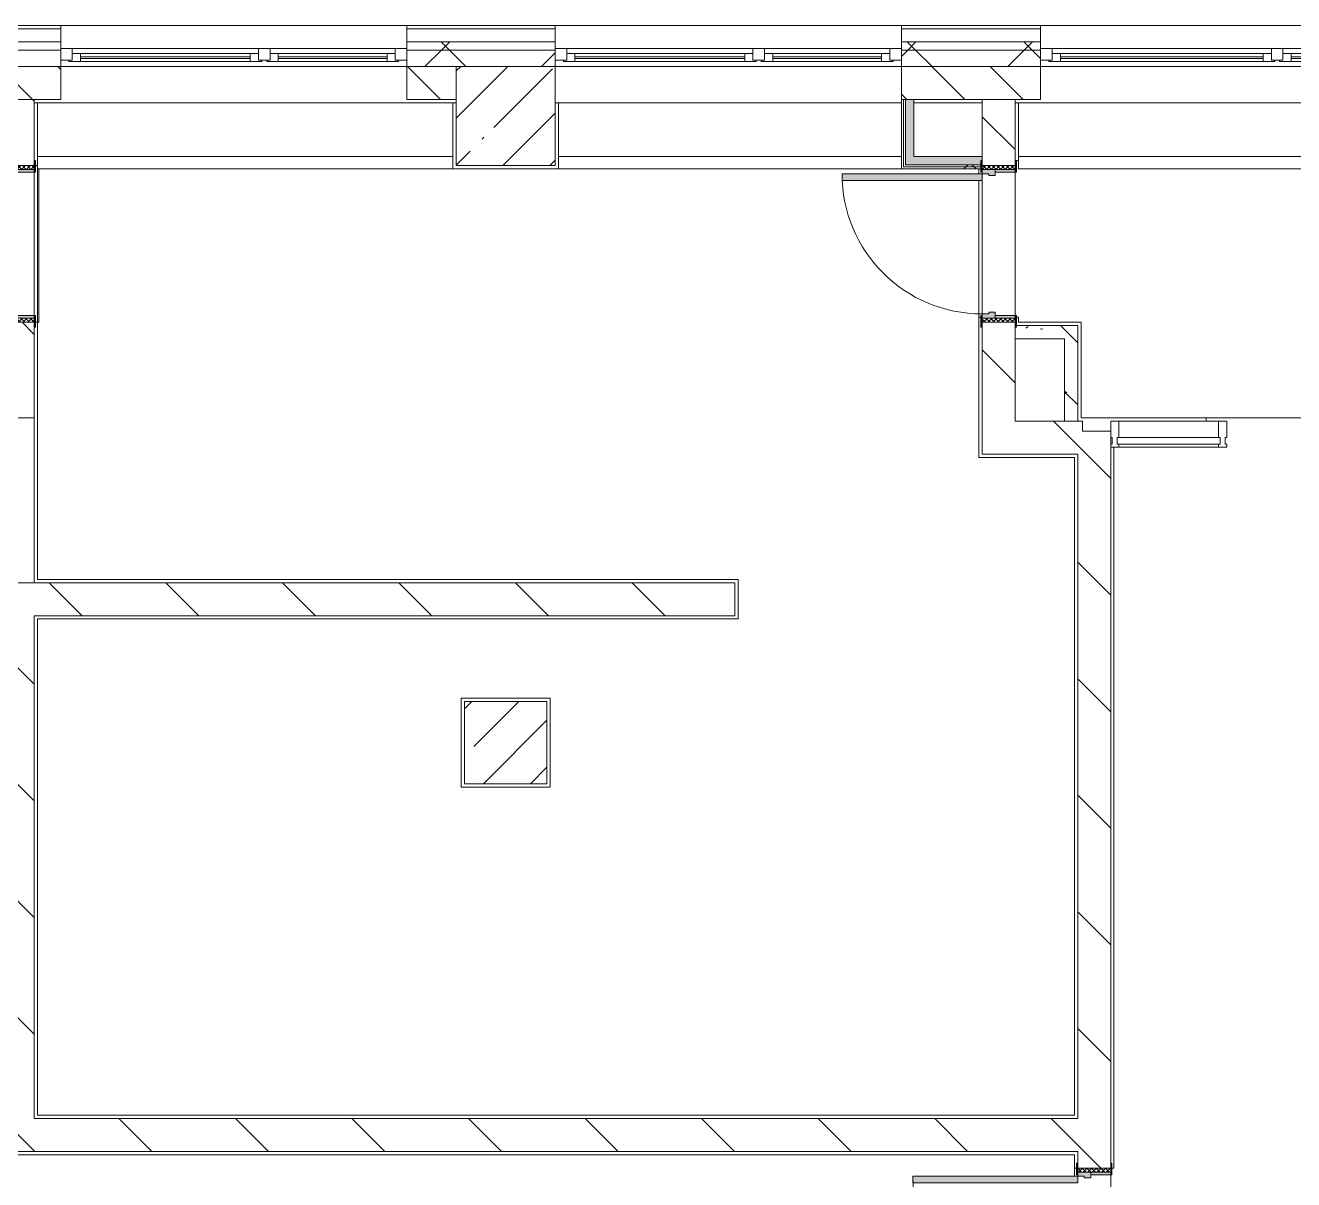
# Model space of a CAD drawing. Header units: millimetres. Extents: x 81711 to 274967, y -8553 to 29000.
# Drawn here: x 199502 to 207197, y 20350 to 27350 of the extents above; entities that cross this region are included whole.
import ezdxf

# ---------------------------------------------------------------- set-up
doc = ezdxf.new("R2010")
doc.units = ezdxf.units.MM
for name, color, linetype, lineweight, true_color in [('A-DOOR-5', 7, 'Continuous', 5, 0xe2e2e2), ('A-DOOR-6', 7, 'Continuous', 5, 0xaaaaaa), ('A-DOOR-FRAM-3', 7, 'Continuous', 5, 0xe2e2e2), ('A-DOOR-FRAM-4', 7, 'Continuous', 5, 0xaaaaaa), ('A-FLOR-2', 7, 'Continuous', 5, 0xaaaaaa), ('I-WALL-26', 7, 'Continuous', 9, 0xe7e7e7), ('I-WALL-29', 7, 'Continuous', 5, 0x787878)]:
    doc.layers.add(name, color=color, linetype=linetype, lineweight=lineweight, true_color=true_color)
for name, color, linetype, lineweight in [('A-GLAZ-3', 7, 'Continuous', 5), ('A-GLAZ-CWMG-2', 7, 'Continuous', 5), ('A-WALL', 7, 'Continuous', 9), ('A-WALL-10', 7, 'Continuous', 5), ('I-WALL-27', 7, 'Continuous', 5), ('S-COLS-1', 7, 'Continuous', 5)]:
    doc.layers.add(name, color=color, linetype=linetype, lineweight=lineweight)
pattern_1 = [(135, (147956.67, 0), (-353.5534, -353.5534), [])]
pattern_2 = [(135, (1826.41, 164.685), (-14.14214, -14.14214), []), (225, (1826.41, 164.685), (14.14214, -14.14214), [])]
pattern_3 = [(45, (-296.384, 164.685), (-14.1421, 14.1421), []), (135, (-296.384, 164.685), (-14.1421, -14.1421), [])]
pattern_4 = [(45, (147956.67, 0), (-353.5534, 353.5534), []), (135, (147956.67, 0), (-353.5534, -353.5534), [])]
pattern_5 = [(135, (147956.67, 0), (-377.1708, -377.1708), [533.4, -88.9, 17.78, -88.9]), (135, (147956.67, 376.94), (-377.1708, -377.1708), []), (50, (147956.67, 0), (637.6445, -55.7866), [66.675, -733.425]), (355, (147956.7, 0), (-123.3494, 668.699), [53.34, -586.74]), (100.451, (148009.8, -4.65), (514.299, 612.908), [56.665, -623.315]), (46.184, (147956.7, 177.8), (948.776, -147.15), [100.012, -1100.137]), (96.636, (148035.7, 165.5), (830.909, 865.997), [84.998, -934.973]), (351.184, (147956.7, 177.8), (830.918, 865.988), [80.01, -880.11]), (21, (148045.57, 133.35), (530.6506, -357.9283), [66.675, -733.425]), (326, (148045.6, 133.35), (216.308, 644.6585), [53.34, -586.74]), (71.451, (148089.8, 103.5), (746.9596, 286.7243), [56.665, -623.315]), (37.5, (147956.67, 0), (10.8105, 295.9426), [16.764, -562.864, 16.764, -578.866, -588.962]), (37.5, (147956.67, 0), (10.8105, 295.9426), [-1175.258, 16.764, -572.198]), (7.5, (147956.67, 0), (233.8692, 350.6318), [16.764, -322.834, 16.764, -549.529, -224.472]), (7.5, (147956.67, 0), (233.8692, 350.6318), [-905.891, 16.764, -207.708]), (327.5, (147758.43, 0), (474.5678, -20.0513), [16.764, -205.486, 16.764, -676.656, -920.115]), (327.5, (147758.43, 0), (474.5678, -20.0513), [-915.67, 16.764, -903.351]), (317.5, (147669.53, 0), (518.4522, 88.9934), [16.764, -272.161, 16.764, -443.738, -653.415]), (317.5, (147669.53, 0), (518.4522, 88.9934), [-749.427, 16.764, -636.651])]
pattern_6 = [(45, (147956.7, 0), (-530.33, 530.33), []), (135, (147956.7, 0), (-530.33, -530.33), [])]

# ---------------------------------------------------------------- blocks, each defined once
blk = doc.blocks.new('Прямоугольный импост - Импост структурный с накладкой - 160мм Темный-32302292-1_5_3_птичка')
at = {"layer": 'A-GLAZ-CWMG-2'}
for p, q in [((-50, 40), (-50, 140)), ((-50, 140), (0, 140)), ((0, 140), (0, 40)), ((-40, 40), (-50, 40)), ((-50, -17), (-50, 0)), ((-50, 0), (-40, 0)), ((-40, 0), (-40, 40)), ((-10, 40), (-10, 0)), ((0, 40), (-10, 40)), ((-10, 0), (0, 0)), ((0, 0), (0, -17)), ((0, -17), (-50, -17))]:
    blk.add_line(p, q, dxfattribs=at)
blk = doc.blocks.new('110_Дверь_СКБ_1Ст_Внутренняя1 - Д-11л 950х2100-32173567-1_5_3_птичка')
at = {"layer": 'A-DOOR-5'}
h = blk.add_hatch(color=256, dxfattribs=at)
h.paths.add_polyline_path([(-437.5, 20), (-402.5, 20), (-402.5, 60), (-412.5, 60), (-412.5, 100), (-437.5, 100)])
h.paths.add_polyline_path([(427.5, 44), (427.5, 20), (462.5, 20), (462.5, 100), (437.5, 100), (437.5, 60), (427.5, 60)])
at = {"layer": 'A-DOOR-6'}
h = blk.add_hatch(dxfattribs=at)
h.set_pattern_fill('FP_6', color=256, style=0, pattern_type=2)
h.set_pattern_definition(pattern_2)
h.paths.add_polyline_path([(462.5, -100), (487.5, -100), (487.5, 100), (462.5, 100), (462.5, -19)])
at = {"layer": 'A-DOOR-FRAM-3'}
for points in [[(397.5, 950), (397.5, 100), (437.5, 100), (437.5, 950)], [(-492.5, 100), (-422.5, 100), (-422.5, 108), (-492.5, 108)], [(447.5, 100), (517.5, 100), (517.5, 108), (447.5, 108)], [(-437.5, -100), (-422.5, -100), (-422.5, 20), (-437.5, 20), (-437.5, -19)], [(447.5, -19), (447.5, -100), (462.5, -100), (462.5, 20), (447.5, 20)], [(-492.5, -100), (-492.5, -108), (-422.5, -108), (-422.5, -100), (-482.5, -100)], [(447.5, -108), (517.5, -108), (517.5, -100), (447.5, -102.3)]]:
    blk.add_hatch(color=256, dxfattribs=at).paths.add_polyline_path(points)
at = {"layer": 'A-DOOR-FRAM-4'}
h = blk.add_hatch(dxfattribs=at)
h.set_pattern_fill('FP_7', color=256, style=0, pattern_type=2)
h.set_pattern_definition(pattern_3)
h.paths.add_polyline_path([(-462.5, 100), (-462.5, -100), (-437.5, -100), (-437.5, 100)])
at = {"layer": 'A-DOOR-6'}
for p, q in [((437.5, 950), (397.5, 950)), ((397.5, 950), (397.5, 100)), ((437.5, 100), (437.5, 950)), ((397.5, 100), (437.5, 100))]:
    blk.add_line(p, q, dxfattribs=at)
blk.add_arc((437.5, 100), 850, 90, 180, dxfattribs=at)
at = {"layer": 'A-DOOR-FRAM-4'}
for p, q in [((-422.5, 108), (-492.5, 108)), ((-492.5, 108), (-492.5, 100)), ((-492.5, 100), (-422.5, 100)), ((-437.5, 100), (-462.5, 100)), ((-462.5, 100), (-462.5, -100)), ((-412.5, 100), (-437.5, 100)), ((-437.5, 100), (-437.5, 20)), ((-437.5, -100), (-437.5, 100)), ((-422.5, 100), (-437.5, 100)), ((-437.5, 100), (-437.5, 99)), ((-437.5, 99), (-422.5, 99)), ((-422.5, 100), (-422.5, 108)), ((-422.5, 99), (-422.5, 100)), ((-412.5, 60), (-412.5, 100)), ((437.5, 100), (437.5, 60)), ((462.5, 100), (437.5, 100)), ((517.5, 108), (447.5, 108)), ((447.5, 108), (447.5, 100)), ((462.5, 100), (447.5, 100)), ((447.5, 100), (447.5, 99)), ((447.5, 100), (517.5, 100)), ((447.5, 99), (462.5, 99)), ((462.5, 20), (462.5, 100)), ((487.5, 100), (462.5, 100)), ((462.5, 100), (462.5, -100)), ((462.5, 99), (462.5, 100)), ((487.5, -100), (487.5, 100)), ((517.5, 100), (517.5, 108)), ((-437.5, 20), (-402.5, 20)), ((-422.5, 20), (-437.5, 20)), ((-437.5, 20), (-437.5, -100)), ((-422.5, -100), (-422.5, 20)), ((-402.5, 60), (-412.5, 60)), ((-402.5, 20), (-402.5, 60)), ((437.5, 60), (427.5, 60)), ((427.5, 60), (427.5, 20)), ((427.5, 20), (462.5, 20)), ((462.5, 20), (447.5, 20)), ((447.5, 20), (447.5, -100)), ((462.5, -100), (462.5, 20)), ((-422.5, -100), (-492.5, -100)), ((-492.5, -100), (-492.5, -108)), ((-492.5, -108), (-422.5, -108)), ((-462.5, -100), (-437.5, -100)), ((-437.5, -100), (-422.5, -100)), ((-422.5, -108), (-422.5, -100)), ((447.5, -100), (462.5, -100)), ((517.5, -100), (447.5, -100)), ((447.5, -100), (447.5, -108)), ((447.5, -108), (517.5, -108)), ((462.5, -100), (487.5, -100)), ((517.5, -108), (517.5, -100))]:
    blk.add_line(p, q, dxfattribs=at)
blk = doc.blocks.new('PNS_Панель прямоугольная - Нр_Стекло - 40мм-32305525-1_5_3_птичка')
at = {"layer": 'A-GLAZ-3'}
for p, q in [((-312.5, 0), (312.5, 0)), ((302.5, 0), (-302.5, 0)), ((-302.5, -40), (302.5, -40))]:
    blk.add_line(p, q, dxfattribs=at)
blk = doc.blocks.new('Прямоугольный импост - Импост структурный с накладкой - 160мм Темный-32302294-1_5_3_птичка')
at = {"layer": 'A-GLAZ-CWMG-2'}
for p, q in [((-25, 40), (-25, 140)), ((-25, 140), (25, 140)), ((25, 140), (25, 40)), ((-15, 40), (-25, 40)), ((-25, -17), (-25, 0)), ((-25, 0), (-15, 0)), ((-15, 0), (-15, 40)), ((15, 40), (15, 0)), ((25, 40), (15, 40)), ((15, 0), (25, 0)), ((25, 0), (25, -17)), ((25, -17), (-25, -17))]:
    blk.add_line(p, q, dxfattribs=at)
blk = doc.blocks.new('Прямоугольный импост - Импост структурный с накладкой - 160мм Темный-32305521-1_5_3_птичка')
at = {"layer": 'A-GLAZ-CWMG-2'}
for p, q in [((58180, 24950), (58785, 24950)), ((58180, 24793), (58785, 24793))]:
    blk.add_line(p, q, dxfattribs=at)
blk = doc.blocks.new('BSC_Колонна _Прямоугольная - 500х500-33455413-1_5_3_птичка')
at = {"layer": 'S-COLS-1'}
h = blk.add_hatch(dxfattribs=at)
h.set_pattern_fill('FP_141', color=256, style=0, pattern_type=2)
h.set_pattern_definition([(45, (-54460, -23000), (-285.123, 285.123), []), (45, (-54174.88, -23000), (-285.123, 285.123), [504.031, -100.806, 16.764, -84.042])])
h.paths.add_polyline_path([(-250, -250), (250, -250), (250, 250), (-250, 250), (-250, 51.1)])
for p, q in [((250, 250), (-250, 250)), ((-250, 250), (-250, -250)), ((250, -250), (250, 250)), ((-250, -250), (250, -250))]:
    blk.add_line(p, q, dxfattribs=at)
blk = doc.blocks.new('120_Окно_СКБ_2Ст - 120_Окно_СКБ_2Ст 2100х2400 _мал створка справа_-19092174-1_5_3_птичка')
at = {"layer": 'A-GLAZ-3'}
for p, q in [((-1050, -75), (-1050, -5)), ((-1050, -5), (-980, -5)), ((1050, -5), (-1050, -5)), ((-980, -75), (-1050, -75)), ((-1050, -75), (-1000, -75)), ((-980, -75), (-1000, -75)), ((-1000, -75), (-1000, -85)), ((-980, -5), (-980, -75)), ((150, -35), (-980, -35)), ((-980, -35), (-980, -75)), ((-930, -85), (-930, -35)), ((-930, -55), (100, -55)), ((100, -65), (-930, -65)), ((100, -85), (100, -35)), ((150, -75), (150, -5)), ((150, -5), (220, -5)), ((150, -75), (150, -35)), ((220, -75), (150, -75)), ((170, -75), (150, -75)), ((170, -75), (200, -75)), ((170, -85), (170, -75)), ((220, -75), (200, -75)), ((200, -75), (200, -85)), ((220, -5), (220, -75)), ((980, -35), (220, -35)), ((220, -35), (220, -75)), ((270, -85), (270, -35)), ((270, -55), (930, -55)), ((930, -65), (270, -65)), ((930, -85), (930, -35)), ((980, -75), (980, -5)), ((980, -5), (1050, -5)), ((980, -75), (980, -35)), ((1050, -75), (980, -75)), ((1000, -75), (980, -75)), ((1000, -75), (1050, -75)), ((1000, -85), (1000, -75)), ((1050, -5), (1050, -75)), ((-1000, -85), (170, -85)), ((170, -85), (-1000, -85)), ((200, -85), (1000, -85)), ((1000, -85), (200, -85))]:
    blk.add_line(p, q, dxfattribs=at)
blk = doc.blocks.new('120_Окно_СКБ_2Ст - 120_Окно_СКБ_2Ст 2300х2400 _мал створка справа_-19949978-1_5_3_птичка')
at = {"layer": 'A-GLAZ-3'}
for p, q in [((-1150, -75), (-1150, -5)), ((-1150, -5), (-1080, -5)), ((1150, -5), (-1150, -5)), ((-1080, -75), (-1150, -75)), ((-1150, -75), (-1100, -75)), ((-1080, -75), (-1100, -75)), ((-1100, -75), (-1100, -85)), ((-1080, -5), (-1080, -75)), ((250, -35), (-1080, -35)), ((-1080, -35), (-1080, -75)), ((-1030, -85), (-1030, -35)), ((-1030, -55), (200, -55)), ((200, -65), (-1030, -65)), ((200, -85), (200, -35)), ((250, -75), (250, -5)), ((250, -5), (320, -5)), ((250, -75), (250, -35)), ((320, -75), (250, -75)), ((270, -75), (250, -75)), ((270, -75), (300, -75)), ((270, -85), (270, -75)), ((320, -75), (300, -75)), ((300, -75), (300, -85)), ((320, -5), (320, -75)), ((1080, -35), (320, -35)), ((320, -35), (320, -75)), ((370, -85), (370, -35)), ((370, -55), (1030, -55)), ((1030, -65), (370, -65)), ((1030, -85), (1030, -35)), ((1080, -75), (1080, -5)), ((1080, -5), (1150, -5)), ((1080, -75), (1080, -35)), ((1150, -75), (1080, -75)), ((1100, -75), (1080, -75)), ((1100, -75), (1150, -75)), ((1100, -85), (1100, -75)), ((1150, -5), (1150, -75)), ((-1100, -85), (270, -85)), ((270, -85), (-1100, -85)), ((300, -85), (1100, -85)), ((1100, -85), (300, -85))]:
    blk.add_line(p, q, dxfattribs=at)
blk = doc.blocks.new('110_Дверь_СКБ_1Ст_Внутренняя1 - Д-26л 950х2100 EIW30-32941023-1_5_3_птичка')
at = {"layer": 'A-DOOR-5'}
h = blk.add_hatch(color=256, dxfattribs=at)
h.paths.add_polyline_path([(-437.5, 92.9), (-437.5, 20), (-402.5, 20), (-407.2, 60), (-412.5, 65.8), (-412.5, 100), (-437.5, 94.9), (-437.5, 94)])
h.paths.add_polyline_path([(427.5, 44), (427.5, 20), (462.5, 20), (462.5, 100), (437.5, 100), (437.5, 60), (427.5, 60)])
at = {"layer": 'A-DOOR-6'}
h = blk.add_hatch(dxfattribs=at)
h.set_pattern_fill('FP_6', color=256, style=0, pattern_type=2)
h.set_pattern_definition(pattern_2)
h.paths.add_polyline_path([(462.5, 100), (467.5, -100), (487.5, -100), (487.5, 100), (467.5, 100)])
at = {"layer": 'A-DOOR-FRAM-3'}
for points in [[(397.5, 100), (437.5, 100), (437.5, 950), (397.5, 950), (397.5, 120)], [(-492.5, 108), (-492.5, 100), (-422.5, 100), (-422.5, 108), (-483.6, 108)], [(447.5, 108), (447.5, 100), (517.5, 100), (517.5, 108), (462.5, 108)], [(-437.5, -100), (-422.5, -100), (-422.5, 20), (-437.5, 20)], [(447.5, -100), (462.5, -100), (462.5, 20), (447.5, 20)], [(-492.5, -108), (-422.5, -108), (-422.5, -100), (-492.5, -100)], [(447.5, -100), (447.5, -108), (517.5, -108), (517.5, -100), (462.5, -100)]]:
    blk.add_hatch(color=256, dxfattribs=at).paths.add_polyline_path(points)
at = {"layer": 'A-DOOR-FRAM-4'}
h = blk.add_hatch(dxfattribs=at)
h.set_pattern_fill('FP_7', color=256, style=0, pattern_type=2)
h.set_pattern_definition(pattern_3)
h.paths.add_polyline_path([(-462.5, -100), (-437.5, -100), (-443.3, 100), (-462.5, 100)])
at = {"layer": 'A-DOOR-6'}
for p, q in [((437.5, 950), (397.5, 950)), ((397.5, 950), (397.5, 100)), ((437.5, 100), (437.5, 950)), ((397.5, 100), (437.5, 100))]:
    blk.add_line(p, q, dxfattribs=at)
blk.add_arc((437.5, 100), 850, 90, 180, dxfattribs=at)
at = {"layer": 'A-DOOR-FRAM-4'}
for p, q in [((-422.5, 108), (-492.5, 108)), ((-492.5, 108), (-492.5, 100)), ((-492.5, 100), (-422.5, 100)), ((-437.5, 100), (-462.5, 100)), ((-462.5, 100), (-462.5, -100)), ((-412.5, 100), (-437.5, 100)), ((-437.5, 100), (-437.5, 20)), ((-437.5, -100), (-437.5, 100)), ((-422.5, 100), (-437.5, 100)), ((-437.5, 100), (-437.5, 99)), ((-437.5, 99), (-422.5, 99)), ((-422.5, 100), (-422.5, 108)), ((-422.5, 99), (-422.5, 100)), ((-412.5, 60), (-412.5, 100)), ((437.5, 100), (437.5, 60)), ((462.5, 100), (437.5, 100)), ((517.5, 108), (447.5, 108)), ((447.5, 108), (447.5, 100)), ((462.5, 100), (447.5, 100)), ((447.5, 100), (447.5, 99)), ((447.5, 100), (517.5, 100)), ((447.5, 99), (462.5, 99)), ((462.5, 20), (462.5, 100)), ((487.5, 100), (462.5, 100)), ((462.5, 100), (462.5, -100)), ((462.5, 99), (462.5, 100)), ((487.5, -100), (487.5, 100)), ((517.5, 100), (517.5, 108)), ((-437.5, 20), (-402.5, 20)), ((-422.5, 20), (-437.5, 20)), ((-437.5, 20), (-437.5, -100)), ((-422.5, -100), (-422.5, 20)), ((-402.5, 60), (-412.5, 60)), ((-402.5, 20), (-402.5, 60)), ((437.5, 60), (427.5, 60)), ((427.5, 60), (427.5, 20)), ((427.5, 20), (462.5, 20)), ((462.5, 20), (447.5, 20)), ((447.5, 20), (447.5, -100)), ((462.5, -100), (462.5, 20)), ((-422.5, -100), (-492.5, -100)), ((-492.5, -100), (-492.5, -108)), ((-492.5, -108), (-422.5, -108)), ((-462.5, -100), (-437.5, -100)), ((-437.5, -100), (-422.5, -100)), ((-422.5, -108), (-422.5, -100)), ((447.5, -100), (462.5, -100)), ((517.5, -100), (447.5, -100)), ((447.5, -100), (447.5, -108)), ((447.5, -108), (517.5, -108)), ((462.5, -100), (487.5, -100)), ((517.5, -108), (517.5, -100))]:
    blk.add_line(p, q, dxfattribs=at)
blk = doc.blocks.new('110_Дверь_СКБ_1Ст_Внутренняя1 - Д-12 EIW 1100x2100h_кладовые _все__ коридор _между помещениями блока столовой__ моечные _все_-32936079-1_5_3_птичка')
at = {"layer": 'A-DOOR-5'}
h = blk.add_hatch(color=256, dxfattribs=at)
h.paths.add_polyline_path([(-512.5, 20), (-477.5, 20), (-477.5, 60), (-487.5, 60), (-487.5, 100), (-512.5, 100)])
h.paths.add_polyline_path([(502.5, 44), (502.5, 20), (537.5, 20), (537.5, 100), (512.5, 100), (512.5, 60), (502.5, 60)])
at = {"layer": 'A-DOOR-6'}
h = blk.add_hatch(dxfattribs=at)
h.set_pattern_fill('FP_27', color=256, style=0, pattern_type=2)
h.set_pattern_definition([(135, (1751.41, 164.685), (-14.14214, -14.14214), []), (225, (1751.41, 164.685), (14.14214, -14.14214), [])])
h.paths.add_polyline_path([(537.5, -100), (562.5, -100), (562.5, 100), (537.5, 100)])
at = {"layer": 'A-DOOR-FRAM-3'}
for points in [[(472.5, 120), (472.5, 100), (512.5, 100), (512.5, 1100), (472.5, 1100), (472.5, 178.7)], [(-567.5, 100), (-497.5, 100), (-497.5, 108), (-567.5, 108)], [(522.5, 100), (592.5, 100), (592.5, 108), (522.5, 108)], [(-512.5, -100), (-497.5, -100), (-497.5, 20), (-512.5, 20)], [(522.5, -100), (537.5, -100), (537.5, 20), (522.5, 20)], [(-567.5, -108), (-497.5, -108), (-497.5, -100), (-567.5, -100)], [(522.5, -108), (592.5, -108), (592.5, -100), (522.5, -100)]]:
    blk.add_hatch(color=256, dxfattribs=at).paths.add_polyline_path(points)
at = {"layer": 'A-DOOR-FRAM-4'}
h = blk.add_hatch(dxfattribs=at)
h.set_pattern_fill('FP_28', color=256, style=0, pattern_type=2)
h.set_pattern_definition([(45, (-371.384, 164.685), (-14.1421, 14.1421), []), (135, (-371.384, 164.685), (-14.1421, -14.1421), [])])
h.paths.add_polyline_path([(-537.5, -100), (-512.5, -100), (-512.5, 100), (-537.5, 100)])
at = {"layer": 'A-DOOR-6'}
for p, q in [((512.5, 1100), (472.5, 1100)), ((472.5, 1100), (472.5, 100)), ((512.5, 100), (512.5, 1100)), ((472.5, 100), (512.5, 100))]:
    blk.add_line(p, q, dxfattribs=at)
blk.add_arc((512.5, 100), 1000, 90, 180, dxfattribs=at)
at = {"layer": 'A-DOOR-FRAM-4'}
for p, q in [((-497.5, 108), (-567.5, 108)), ((-567.5, 108), (-567.5, 100)), ((-567.5, 100), (-497.5, 100)), ((-512.5, 100), (-537.5, 100)), ((-537.5, 100), (-537.5, -100)), ((-487.5, 100), (-512.5, 100)), ((-512.5, 100), (-512.5, 20)), ((-512.5, -100), (-512.5, 100)), ((-497.5, 100), (-512.5, 100)), ((-512.5, 100), (-512.5, 99)), ((-512.5, 99), (-497.5, 99)), ((-497.5, 100), (-497.5, 108)), ((-497.5, 99), (-497.5, 100)), ((-487.5, 60), (-487.5, 100)), ((512.5, 100), (512.5, 60)), ((537.5, 100), (512.5, 100)), ((592.5, 108), (522.5, 108)), ((522.5, 108), (522.5, 100)), ((537.5, 100), (522.5, 100)), ((522.5, 100), (522.5, 99)), ((522.5, 100), (592.5, 100)), ((522.5, 99), (537.5, 99)), ((537.5, 20), (537.5, 100)), ((562.5, 100), (537.5, 100)), ((537.5, 100), (537.5, -100)), ((537.5, 99), (537.5, 100)), ((562.5, -100), (562.5, 100)), ((592.5, 100), (592.5, 108)), ((-512.5, 20), (-477.5, 20)), ((-497.5, 20), (-512.5, 20)), ((-512.5, 20), (-512.5, -100)), ((-497.5, -100), (-497.5, 20)), ((-477.5, 60), (-487.5, 60)), ((-477.5, 20), (-477.5, 60)), ((512.5, 60), (502.5, 60)), ((502.5, 60), (502.5, 20)), ((502.5, 20), (537.5, 20)), ((537.5, 20), (522.5, 20)), ((522.5, 20), (522.5, -100)), ((537.5, -100), (537.5, 20)), ((-497.5, -100), (-567.5, -100)), ((-567.5, -100), (-567.5, -108)), ((-567.5, -108), (-497.5, -108)), ((-537.5, -100), (-512.5, -100)), ((-512.5, -100), (-497.5, -100)), ((-497.5, -108), (-497.5, -100)), ((522.5, -100), (537.5, -100)), ((592.5, -100), (522.5, -100)), ((522.5, -100), (522.5, -108)), ((522.5, -108), (592.5, -108)), ((537.5, -100), (562.5, -100)), ((592.5, -108), (592.5, -100))]:
    blk.add_line(p, q, dxfattribs=at)
blk = doc.blocks.new('DOR_Проход в стене_Прямоугольный - 1000x1500-23441848-1_5_3_птичка')
at = {"layer": 'A-DOOR-6'}
for p, q in [((500, 100), (-500, 100)), ((500, -100), (-500, -100))]:
    blk.add_line(p, q, dxfattribs=at)
blk = doc.blocks.new('Зашивка приборов отопления7 - Зашивка приборов отопления-33277170-1_5_3_птичка')
at = {"layer": 'A-WALL-10'}
for p, q in [((51619.5, 26880), (51619.5, 26555)), ((54140, 26880), (51619.5, 26880)), ((54140, 26555), (54140, 26880)), ((51619.5, 26555), (54140, 26555)), ((54140, 26555), (51619.5, 26555)), ((51619.5, 26555), (51619.5, 26480)), ((54140, 26480), (54140, 26555)), ((51619.5, 26480), (54140, 26480))]:
    blk.add_line(p, q, dxfattribs=at)
blk = doc.blocks.new('Зашивка приборов отопления8 - Зашивка приборов отопления-33277697-1_5_3_птичка')
at = {"layer": 'A-WALL-10'}
for p, q in [((52060.5, 26880), (52060.5, 26555)), ((54140, 26880), (52060.5, 26880)), ((54140, 26555), (52060.2, 26555)), ((52060.2, 26555), (52060.2, 26480)), ((52060.5, 26555), (54140, 26555)), ((52060.2, 26480), (54140, 26480))]:
    blk.add_line(p, q, dxfattribs=at)
blk = doc.blocks.new('Зашивка приборов отопления9 - Зашивка приборов отопления-33277916-1_5_3_птичка')
at = {"layer": 'A-WALL-10'}
for p, q in [((51570, 26880), (51570, 26555)), ((54140, 26880), (51570, 26880)), ((54140, 26555), (54140, 26880)), ((51570, 26555), (54140, 26555)), ((54140, 26555), (51570, 26555)), ((51570, 26555), (51570, 26480)), ((54140, 26480), (54140, 26555)), ((51570, 26480), (54140, 26480))]:
    blk.add_line(p, q, dxfattribs=at)

msp = doc.modelspace()

# ---------------------------------------------------------------- hatches: boundary and pattern name
at = {"layer": 'A-WALL-10'}
h = msp.add_hatch(dxfattribs=at)
h.set_pattern_fill('FP_94', color=256, style=0, pattern_type=2)
h.set_pattern_definition(pattern_4)
h.paths.add_polyline_path([(231381.8, 27200), (232926.7, 27200), (232926.7, 27250), (228306.7, 27250), (228306.7, 27200), (231181.8, 27200)])
h.paths.add_polyline_path([(218766.7, 27200), (218766.7, 27250), (216166.7, 27250), (216166.7, 27200), (218266.7, 27200)])
h.paths.add_polyline_path([(214716.7, 27200), (215066.7, 27200), (215066.7, 27250), (214116.7, 27250), (214116.7, 27200)])
h.paths.add_polyline_path([(220866.7, 27200), (222206.7, 27200), (222206.7, 27250), (220866.7, 27250), (220866.7, 27210)])
h.paths.add_polyline_path([(225206.7, 27200), (225206.7, 27250), (224306.7, 27250), (224306.7, 27200), (224706.7, 27200)])
h.paths.add_polyline_path([(205661.7, 27200), (205661.7, 27250), (204816.7, 27250), (204816.7, 27200)])
h.paths.add_polyline_path([(208214.7, 27200), (209016.7, 27200), (209016.7, 27250), (207961.7, 27250), (207961.7, 27200)])
h.paths.add_polyline_path([(196716.7, 27200), (196716.7, 27250), (195616.7, 27250), (195616.7, 27200), (196116.7, 27200)])
h.paths.add_polyline_path([(198816.7, 27200), (199716.7, 27200), (199716.7, 27250), (198816.7, 27250), (198816.7, 27210)])
h.paths.add_polyline_path([(202716.7, 27200), (202716.7, 27250), (201816.7, 27250), (201816.7, 27200), (202636.5, 27200)])
h.paths.add_polyline_path([(192516.7, 27200), (192516.7, 27250), (190116.7, 27250), (190116.7, 27200), (191480.1, 27200)])
h = msp.add_hatch(dxfattribs=at)
h.set_pattern_fill('FP_94', color=256, style=0, pattern_type=2)
h.set_pattern_definition(pattern_4)
h.paths.add_polyline_path([(190716.7, 27100), (192516.7, 27100), (192516.7, 27200), (190116.7, 27200), (190116.7, 27100)])
h.paths.add_polyline_path([(208716.7, 27100), (209016.7, 27100), (209016.7, 27200), (207961.7, 27200), (207961.7, 27100), (208214.7, 27100)])
h.paths.add_polyline_path([(232056.7, 27100), (232926.7, 27100), (232922.1, 27200), (228306.7, 27198.1), (228306.7, 27100), (231381.8, 27100)])
h.paths.add_polyline_path([(198816.7, 27100), (199716.7, 27100), (199716.7, 27200), (198816.7, 27200), (198816.7, 27140)])
h.paths.add_polyline_path([(201816.7, 27100), (202716.7, 27100), (202716.7, 27200), (201816.7, 27200), (201816.7, 27140)])
h.paths.add_polyline_path([(195816.7, 27100), (196716.7, 27100), (196716.7, 27200), (195616.7, 27200), (195616.7, 27100)])
h.paths.add_polyline_path([(215066.7, 27100), (215066.7, 27102), (215034.7, 27102), (215034.7, 27110), (215066.7, 27110), (215066.7, 27200), (214116.7, 27200), (214116.7, 27100), (215034.7, 27100)])
h.paths.add_polyline_path([(205661.7, 27100), (205661.7, 27200), (204816.7, 27200), (204816.7, 27100), (205306.7, 27100)])
h.paths.add_polyline_path([(224706.7, 27100), (225206.7, 27100), (225206.7, 27200), (224306.7, 27200), (224306.7, 27100)])
h.paths.add_polyline_path([(216198.7, 27100), (218766.7, 27100), (218766.7, 27200), (216166.7, 27200), (216166.7, 27110), (216198.7, 27110), (216198.7, 27102), (216166.7, 27100)])
h.paths.add_polyline_path([(221496.7, 27100), (222206.7, 27100), (222206.7, 27200), (220866.7, 27200), (220866.7, 27100)])
h = msp.add_hatch(dxfattribs=at)
h.set_pattern_fill('FP_105', color=256, style=0, pattern_type=2)
h.set_pattern_definition([(135, (147956.67, 0), (-176.7767, -176.7767), [])])
h.paths.add_polyline_path([(205306.7, 26900), (205661.7, 26900), (205661.7, 27100), (204816.7, 27100), (204816.7, 26900)])
h.paths.add_polyline_path([(190716.7, 26900), (192516.7, 26900), (192516.7, 27100), (190716.7, 27100), (190716.7, 27061.4)])
h.paths.add_polyline_path([(198917.7, 26900), (199716.7, 26900), (199716.7, 27100), (198816.7, 27100), (198816.7, 26900)])
h.paths.add_polyline_path([(201816.7, 26900), (202116.7, 26900), (202116.7, 27100), (201816.7, 27100), (201816.7, 26969.4)])
h.paths.add_polyline_path([(228606.7, 26900), (228606.7, 27100), (228306.7, 27100), (228306.7, 26900)])
h.paths.add_polyline_path([(208716.7, 26900), (209016.7, 26900), (209016.7, 27100), (208716.7, 27100), (208716.7, 26953.9)])
h.paths.add_polyline_path([(224706.7, 26900), (224706.7, 27100), (224306.7, 27100), (224306.7, 26900), (224384.9, 26900)])
h.paths.add_polyline_path([(215016.7, 26900), (215016.7, 27100), (214716.7, 27100), (214716.7, 26900)])
h.paths.add_polyline_path([(207961.7, 26900), (208116.7, 26900), (208116.7, 27100), (207961.7, 27100), (207961.7, 26936.5)])
h.paths.add_polyline_path([(216162.7, 26900), (218266.7, 26900), (218266.7, 27100), (216162.7, 27100), (216162.7, 27091.3)])
h.paths.add_polyline_path([(222206.7, 26900), (222206.7, 27100), (221996.7, 27100), (221996.7, 26900)])
h.paths.add_polyline_path([(221496.7, 26900), (221496.7, 27100), (220866.7, 27100), (220866.7, 26900)])
h.paths.add_polyline_path([(195616.7, 26900), (196116.7, 26900), (196116.7, 27100), (195616.7, 27100), (195616.7, 27079.6)])
at = {"layer": 'I-WALL-26'}
for points in [[(204841.7, 26505), (204891.7, 26505), (204891.7, 26900), (204841.7, 26896.6), (204841.7, 26516.4)], [(204891.7, 26505), (205298.7, 26505), (205298.7, 26530), (205306.7, 26530), (205306.7, 26555), (204891.7, 26555), (204891.7, 26516.4)]]:
    msp.add_hatch(color=256, dxfattribs=at).paths.add_polyline_path(points)
at = {"layer": 'I-WALL-27'}
h = msp.add_hatch(dxfattribs=at)
h.set_pattern_fill('FP_104', color=256, style=0, pattern_type=2)
h.set_pattern_definition(pattern_1)
h.paths.add_polyline_path([(199356.7, 20520), (199556.7, 20520), (199556.7, 23970), (199356.7, 23970), (199356.7, 20521.7)])
h.paths.add_polyline_path([(199556.7, 24970), (199556.7, 25550), (199356.7, 25550), (199356.7, 24970)])
h.paths.add_polyline_path([(199556.7, 26500), (199556.7, 26900), (199356.7, 26895.5), (199356.7, 26500), (199449.5, 26500)])
h = msp.add_hatch(dxfattribs=at)
h.set_pattern_fill('FP_104', color=256, style=0, pattern_type=2)
h.set_pattern_definition(pattern_1)
h.paths.add_polyline_path([(205316.5, 24750), (205506.7, 24750), (205506.7, 25550), (205306.7, 25550), (205306.7, 24750)])
h.paths.add_polyline_path([(205506.7, 26500), (205506.7, 26900), (205306.7, 26900), (205306.7, 26500), (205425.6, 26500)])
h = msp.add_hatch(dxfattribs=at)
h.set_pattern_fill('FP_192', color=256, style=0, pattern_type=2)
h.set_pattern_definition(pattern_6)
h.paths.add_polyline_path([(204829.2, 26480), (205298.7, 26480), (205298.7, 26492.5), (204829.2, 26489.4)])
h = msp.add_hatch(dxfattribs=at)
h.set_pattern_fill('FP_192', color=256, style=0, pattern_type=2)
h.set_pattern_definition(pattern_6)
h.paths.add_polyline_path([(205286.7, 26492.5), (205298.7, 26492.7), (205298.7, 26505), (204841.7, 26505), (204841.7, 26492.5), (204891.7, 26492.5)])
h = msp.add_hatch(dxfattribs=at)
h.set_pattern_fill('FP_104', color=256, style=0, pattern_type=2)
h.set_pattern_definition(pattern_1)
h.paths.add_polyline_path([(205886.7, 24750), (205886.7, 24890), (205916.7, 24890), (205916.7, 24950), (205506.7, 24950), (205506.7, 24750), (205866.7, 24750)])
h = msp.add_hatch(dxfattribs=at)
h.set_pattern_fill('FP_104', color=256, style=0, pattern_type=2)
h.set_pattern_definition(pattern_1)
h.paths.add_polyline_path([(206086.7, 20720), (206086.7, 24890), (205886.7, 24890), (205886.7, 20720)])
h = msp.add_hatch(dxfattribs=at)
h.set_pattern_fill('FP_104', color=256, style=0, pattern_type=2)
h.set_pattern_definition(pattern_1)
h.paths.add_polyline_path([(202686.7, 23770), (203806.7, 23770), (203806.7, 23970), (199556.7, 23970), (199556.7, 23770), (202146.7, 23770)])
h = msp.add_hatch(dxfattribs=at)
h.set_pattern_fill('FP_104', color=256, style=0, pattern_type=2)
h.set_pattern_definition(pattern_1)
h.paths.add_polyline_path([(205866.7, 20520), (206086.7, 20520), (206086.7, 20720), (199556.7, 20720), (199556.7, 20520), (205286.7, 20520)])
h = msp.add_hatch(dxfattribs=at)
h.set_pattern_fill('FP_104', color=256, style=0, pattern_type=2)
h.set_pattern_definition(pattern_1)
h.paths.add_polyline_path([(206086.7, 18600), (206086.7, 19320), (205886.7, 19320), (205886.7, 18600)])
h.paths.add_polyline_path([(206086.7, 20420), (206086.7, 20520), (205886.7, 20520), (205886.7, 20420)])
at = {"layer": 'I-WALL-29'}
h = msp.add_hatch(dxfattribs=at)
h.set_pattern_fill('FP_103', color=256, style=0, pattern_type=2)
h.set_pattern_definition(pattern_5)
h.paths.add_polyline_path([(205506.7, 25450), (205806.7, 25450), (205806.7, 25530), (205514.7, 25530), (205514.7, 25520), (205506.7, 25520)])
h = msp.add_hatch(dxfattribs=at)
h.set_pattern_fill('FP_103', color=256, style=0, pattern_type=2)
h.set_pattern_definition(pattern_5)
h.paths.add_polyline_path([(205886.7, 24950), (205886.7, 25530), (205806.7, 25530), (205806.7, 24950)])
at = {"layer": 'S-COLS-1'}
h = msp.add_hatch(dxfattribs=at)
h.set_pattern_fill('FP_74', color=256, style=0, pattern_type=2)
h.set_pattern_definition([(45, (147956.67, 0), (-285.123, 285.123), []), (45, (148241.8, 0), (-285.123, 285.123), [504.031, -100.806, 16.764, -84.042])])
h.paths.add_polyline_path([(202716.7, 26500), (202716.7, 27100), (202116.7, 27100), (202116.7, 26500)])

# ---------------------------------------------------------------- linework, layer by layer
at = {"layer": 'A-FLOR-2'}
for p, q in [((202736.7, 26860), (202736.7, 26480)), ((199576.2, 26500), (199564.7, 26500)), ((199576.7, 26480), (199576.7, 23990)), ((199584.7, 25550), (199584.7, 26480)), ((202736.7, 26480), (202096.7, 26480)), ((205286.7, 26450), (205286.7, 26480)), ((205526.7, 26530), (205514.7, 26530)), ((205286.7, 26410), (205286.7, 24730)), ((199564.7, 25550), (199584.7, 25550)), ((205286.7, 25580), (205298.7, 25580)), ((205514.7, 25580), (205526.7, 25580)), ((205526.7, 25580), (205526.7, 25550)), ((205526.7, 25550), (205906.7, 25550)), ((205906.7, 25550), (205906.7, 24970)), ((205906.7, 24970), (214736.7, 24970)), ((206666.7, 24970), (206666.7, 24950)), ((206106.7, 24791.7), (206106.7, 20420)), ((205866.7, 24730), (205286.7, 24730)), ((205866.7, 20740), (205866.7, 24730)), ((199576.7, 23990), (203826.7, 23990)), ((203826.7, 23990), (203826.7, 23750)), ((203826.7, 23750), (199576.7, 23750)), ((199576.7, 23750), (199576.7, 20740)), ((202146.7, 22730), (202146.7, 23270)), ((202146.7, 23270), (202686.7, 23270)), ((202686.7, 23270), (202686.7, 22730)), ((202686.7, 22730), (202146.7, 22730)), ((199576.7, 20740), (205866.7, 20740)), ((205866.7, 20500), (199336.7, 20500)), ((205866.7, 20500), (205866.7, 20370)), ((205878.7, 20420), (205866.7, 20420)), ((206106.7, 20420), (206094.7, 20420))]:
    msp.add_line(p, q, dxfattribs=at)
at = {"layer": 'A-WALL'}
for p, q in [((199716.7, 27330), (198816.7, 27330)), ((202716.7, 27330), (201816.7, 27330)), ((205661.7, 27330), (204816.7, 27330)), ((199716.7, 27250), (198816.7, 27250)), ((202716.7, 27250), (201816.7, 27250)), ((205661.7, 27250), (204816.7, 27250)), ((199716.7, 27200), (198816.7, 27200)), ((202716.7, 27200), (201816.7, 27200)), ((205661.7, 27200), (204816.7, 27200)), ((199716.7, 27100), (198816.7, 27100)), ((198816.7, 27100), (199716.7, 27100)), ((202116.7, 27100), (201816.7, 27100)), ((201816.7, 27100), (202116.7, 27100)), ((205661.7, 27100), (204816.7, 27100)), ((204816.7, 27100), (205661.7, 27100)), ((199556.7, 26900), (199356.7, 26900)), ((204829.2, 26492.5), (204829.2, 26900)), ((204841.7, 26505), (204841.7, 26900)), ((205506.7, 26900), (205306.7, 26900)), ((205298.7, 26492.5), (204829.2, 26492.5)), ((205298.7, 26505), (204841.7, 26505)), ((205506.7, 25520), (205506.7, 25450)), ((205806.7, 24950), (205886.7, 24950))]:
    msp.add_line(p, q, dxfattribs=at)
at = {"layer": 'A-WALL-10'}
for p, q in [((190116.7, 27350), (215066.7, 27350)), ((199716.7, 27100), (199716.7, 27350)), ((201816.7, 27350), (201816.7, 27100)), ((202716.7, 27100), (202716.7, 27350)), ((204816.7, 27350), (204816.7, 27100)), ((205661.7, 27100), (205661.7, 27350)), ((199716.7, 26900), (199716.7, 27100)), ((201816.7, 27100), (199716.7, 27100)), ((201816.7, 27100), (201816.7, 26900)), ((202116.7, 26900), (202116.7, 27100)), ((204816.7, 27100), (202116.7, 27100)), ((204816.7, 27100), (204816.7, 26900)), ((205661.7, 26900), (205661.7, 27100)), ((207961.7, 27100), (205661.7, 27100)), ((199556.7, 26900), (199716.7, 26900)), ((201816.7, 26900), (202116.7, 26900)), ((204891.7, 26900), (205306.7, 26900)), ((205506.7, 26900), (205661.7, 26900))]:
    msp.add_line(p, q, dxfattribs=at)
at = {"layer": 'I-WALL-27'}
for p, q in [((199716.7, 27100), (201816.7, 27100)), ((202716.7, 27100), (204816.7, 27100)), ((205661.7, 27100), (207961.7, 27100)), ((199556.7, 26530), (199556.7, 26900)), ((202116.7, 26880), (199556.7, 26880)), ((204817.3, 26880), (202716.7, 26880)), ((204816.7, 26900), (204816.7, 26480)), ((204891.7, 26900), (204816.7, 26900)), ((204891.7, 26555), (204891.7, 26900)), ((205306.7, 26880), (204891.7, 26880)), ((205306.7, 26530), (205306.7, 26900)), ((205506.7, 26530), (205506.7, 26900)), ((208116.7, 26880), (205506.7, 26880)), ((205306.7, 26555), (204891.7, 26555)), ((204816.7, 26480), (205298.7, 26480)), ((199556.7, 26460), (199556.7, 25590)), ((205306.7, 25600), (205306.7, 26410)), ((205506.7, 26460), (205506.7, 25590)), ((199556.7, 25520), (199556.7, 23970)), ((205306.7, 25520), (205306.7, 24750)), ((205886.7, 25530), (205514.7, 25530)), ((205886.7, 24950), (205886.7, 25530)), ((205506.7, 25450), (205806.7, 25450)), ((205506.7, 24950), (205506.7, 25450)), ((205806.7, 25450), (205806.7, 24950)), ((199356.7, 24970), (199556.7, 24970)), ((205806.7, 24950), (205506.7, 24950)), ((205916.7, 24950), (205886.7, 24950)), ((205916.7, 24890), (205916.7, 24950)), ((206086.7, 24890), (205916.7, 24890)), ((206086.7, 20450), (206086.7, 24890)), ((205306.7, 24750), (205886.7, 24750)), ((205886.7, 24750), (205886.7, 20720)), ((203806.7, 23970), (199356.7, 23970)), ((203806.7, 23770), (203806.7, 23970)), ((199556.7, 20720), (199556.7, 23770)), ((199556.7, 23770), (203806.7, 23770)), ((205886.7, 20720), (199556.7, 20720)), ((199356.7, 20520), (205886.7, 20520)), ((205886.7, 20520), (205886.7, 20450)), ((206086.7, 20380), (206086.7, 19360))]:
    msp.add_line(p, q, dxfattribs=at)
at = {"layer": 'S-COLS-1'}
for p, q in [((202716.7, 27100), (202116.7, 27100)), ((202116.7, 27100), (202116.7, 26900)), ((202716.7, 26500), (202716.7, 27100)), ((202116.7, 26900), (202116.7, 26500)), ((202116.7, 26500), (202716.7, 26500))]:
    msp.add_line(p, q, dxfattribs=at)

# ---------------------------------------------------------------- block references
at = {"layer": 'A-DOOR-6'}
for name, p, rotation in [('110_Дверь_СКБ_1Ст_Внутренняя1 - Д-26л 950х2100 EIW30-32941023-1_5_3_птичка', (199456.7, 26012.5), 89.9999999999999), ('110_Дверь_СКБ_1Ст_Внутренняя1 - Д-11л 950х2100-32173567-1_5_3_птичка', (205406.7, 26012.5), 89.99999999999991), ('DOR_Проход в стене_Прямоугольный - 1000x1500-23441848-1_5_3_птичка', (199456.7, 24470), 89.9999999999999), ('110_Дверь_СКБ_1Ст_Внутренняя1 - Д-12 EIW 1100x2100h_кладовые _все__ коридор _между помещениями блока столовой__ моечные _все_-32936079-1_5_3_птичка', (205986.7, 19857.5), 89.99999999999991)]:
    msp.add_blockref(name, p, dxfattribs=dict(at, rotation=rotation))
at = {"layer": 'A-GLAZ-3'}
for name, p in [('120_Окно_СКБ_2Ст - 120_Окно_СКБ_2Ст 2100х2400 _мал створка справа_-19092174-1_5_3_птичка', (200766.7, 27215)), ('120_Окно_СКБ_2Ст - 120_Окно_СКБ_2Ст 2100х2400 _мал створка справа_-19092174-1_5_3_птичка', (203766.7, 27215)), ('120_Окно_СКБ_2Ст - 120_Окно_СКБ_2Ст 2300х2400 _мал створка справа_-19949978-1_5_3_птичка', (206811.7, 27215))]:
    msp.add_blockref(name, p, dxfattribs=at)
at = {"layer": 'A-GLAZ-3', "rotation": 180}
msp.add_blockref('PNS_Панель прямоугольная - Нр_Стекло - 40мм-32305525-1_5_3_птичка', (206439.2, 24810), dxfattribs=at)
at = {"layer": 'A-GLAZ-CWMG-2', "extrusion": (0, 0, -1)}
for name, p in [('Прямоугольный импост - Импост структурный с накладкой - 160мм Темный-32302292-1_5_3_птичка', (-206086.7, 24810)), ('Прямоугольный импост - Импост структурный с накладкой - 160мм Темный-32302294-1_5_3_птичка', (-206766.7, 24810))]:
    msp.add_blockref(name, p, dxfattribs=at)
at = {"layer": 'A-GLAZ-CWMG-2'}
msp.add_blockref('Прямоугольный импост - Импост структурный с накладкой - 160мм Темный-32305521-1_5_3_птичка', (147956.7, 0), dxfattribs=at)
at = {"layer": 'A-WALL-10'}
for name, p in [('Зашивка приборов отопления7 - Зашивка приборов отопления-33277170-1_5_3_птичка', (147956.7, 0)), ('Зашивка приборов отопления8 - Зашивка приборов отопления-33277697-1_5_3_птичка', (150676.7, 0)), ('Зашивка приборов отопления9 - Зашивка приборов отопления-33277916-1_5_3_птичка', (153956.7, 0))]:
    msp.add_blockref(name, p, dxfattribs=at)
at = {"layer": 'S-COLS-1'}
msp.add_blockref('BSC_Колонна _Прямоугольная - 500х500-33455413-1_5_3_птичка', (202416.7, 23000), dxfattribs=at)

doc.saveas('drawing.dxf')
